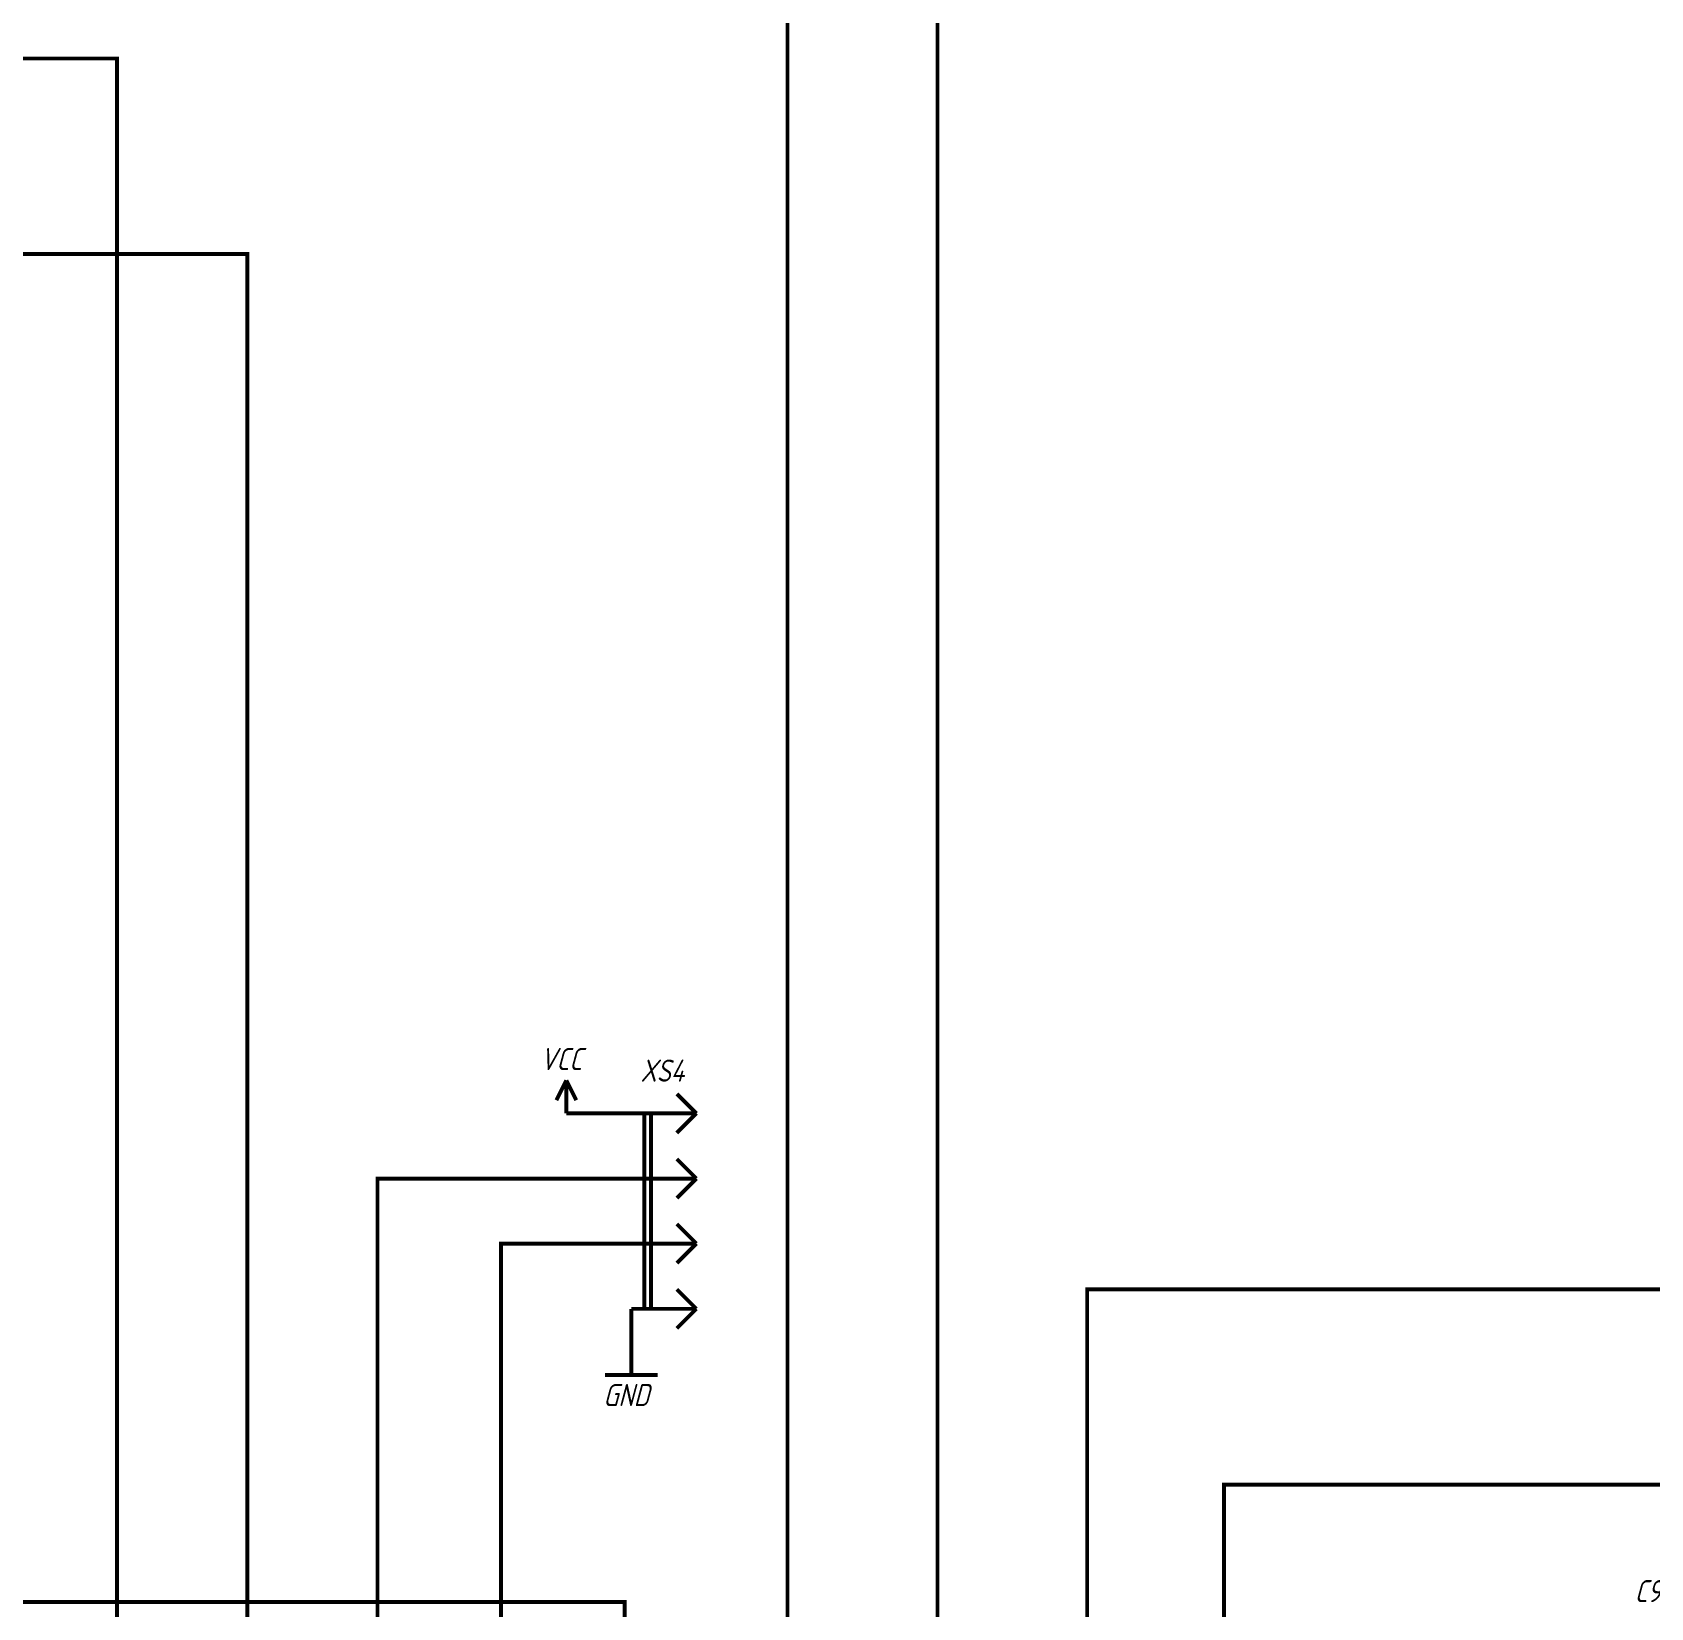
# Model space of a CAD drawing. Header units: millimetres. Extents: x 0 to 841, y 0 to 594.
# Drawn here: x 297 to 421.3, y 373.5 to 494.5 of the extents above; entities that cross this region are included whole.
import ezdxf

# ---------------------------------------------------------------- set-up
doc = ezdxf.new("R2010")
doc.units = ezdxf.units.MM
doc.layers.add('Sheet', color=255, linetype='Continuous')
doc.styles.get("Standard").update_dxf_attribs({"font": '', "oblique": 15})
doc.styles.get('Standard').set_extended_font_data('GOST type A')

msp = doc.modelspace()

# ---------------------------------------------------------------- linework, layer by layer
at = {"layer": 'Sheet', "color": 18, "true_color": 0x000000, "const_width": 0.3}
for points in [[(392.01, 513.97), (392.01, 513.97), (355, 513.97), (355, 278.99), (412.5, 278.99), (412.5, 278.99)], [(410.02, 283.99), (410.02, 283.99), (366.52, 283.99), (366.52, 503.96), (392.01, 503.96), (392.01, 503.96)], [(237.02, 492.47), (237.02, 492.47), (303.5, 492.47), (303.5, 308.98), (405, 308.98)], [(237.02, 477.46), (237.02, 477.46), (313.52, 477.46), (313.52, 311.49), (402.02, 311.49)], [(137, 473.97), (137, 353.98), (290.51, 353.98), (290.51, 373.98), (342.5, 373.98), (342.5, 274), (450, 274), (450, 274)], [(338.01, 414.02), (337.25, 412.5)], [(338.01, 414.02), (338.77, 412.5)], [(338.01, 411.49), (338.01, 414.02)], [(348, 411.49), (346.5, 412.98)], [(338.01, 411.49), (343.01, 411.49)], [(348, 411.49), (343.01, 411.49)], [(344, 411.49), (344, 396.48)], [(344.51, 411.49), (344.51, 396.48)], [(348, 411.49), (346.5, 409.99)], [(348, 406.48), (346.5, 407.98)], [(450, 348.99), (427.51, 348.99), (427.51, 319), (323.51, 319), (323.51, 406.48), (343.02, 406.48), (343.02, 406.48)], [(348, 406.48), (343.01, 406.48)], [(348, 406.48), (346.5, 404.98)], [(348, 401.49), (346.5, 402.99)], [(343.02, 401.49), (343.02, 401.49), (333, 401.49), (333, 316.49), (430.02, 316.49), (430.02, 343.99), (450, 343.99)], [(348, 401.49), (343.01, 401.49)], [(348, 401.49), (346.5, 399.99)], [(348, 396.48), (346.5, 397.98)], [(704, 397.97), (704, 397.97), (378.01, 397.97), (378.01, 288.98), (450, 288.98), (450, 288.98)], [(348, 396.48), (343.01, 396.48)], [(343.01, 396.48), (343.01, 391.41)], [(348, 396.48), (346.5, 394.98)], [(340.98, 391.41), (345.03, 391.41)], [(450, 294), (450, 294), (388.51, 294), (388.51, 382.99), (704, 382.99), (704, 382.99)]]:
    msp.add_lwpolyline(points, dxfattribs=at)

# ---------------------------------------------------------------- texts
at = {"layer": 'Sheet', "color": 18, "true_color": 0x000000, "oblique": 15}
for s, p in [('VCC', (336.01, 414.81)), ('XS4', (343.71, 413.92)), ('GND', (340.84, 389.01)), ('C9', (420.05, 373.96))]:
    msp.add_text(s, height=1.7, dxfattribs=at).set_placement(p)

doc.saveas('drawing.dxf')
